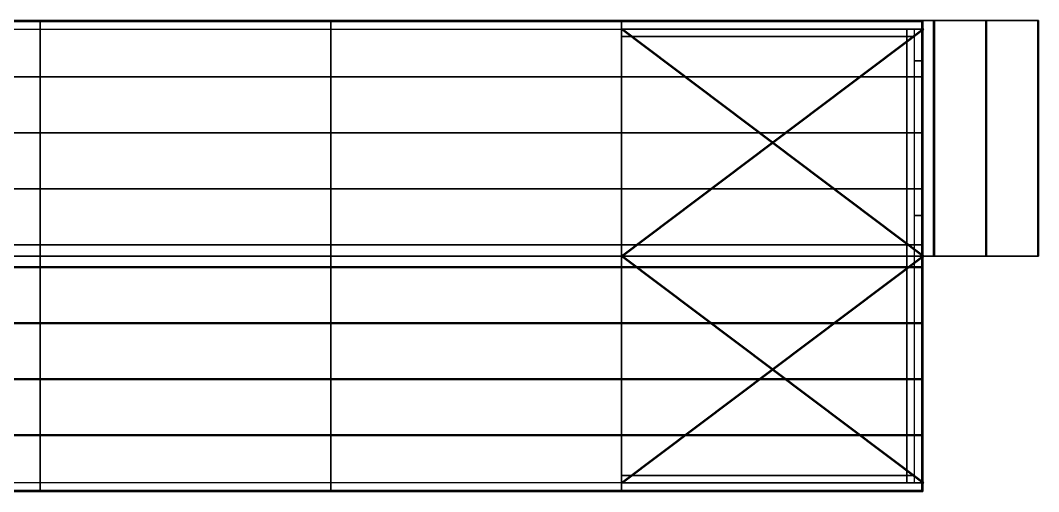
# Model space of a CAD drawing. Extents: x -3000 to 48730, y 0 to 12200.
# Drawn here: x 22348 to 48730, y 0 to 12200 of the extents above; entities that cross this region are included whole.
import ezdxf

# ---------------------------------------------------------------- set-up
doc = ezdxf.new("R2010")
doc.units = 0
doc.linetypes.add('CONTIN', pattern=[0])
for name, color, linetype in [('Building_Struts', 7, 'CONTIN'), ('Default', 7, 'CONTIN'), ('Floor_surface', 3, 'CONTIN'), ('Frame_lines', 7, 'CONTIN'), ('Framed_openings', 6, 'CONTIN'), ('Roof_purlins', 4, 'CONTIN'), ('Roof_surface', 1, 'CONTIN'), ('Wall_Framing', 1, 'CONTIN'), ('Wall_girts', 5, 'CONTIN'), ('Wall_surfaces', 2, 'CONTIN'), ('Wind_bracing', 8, 'CONTIN')]:
    doc.layers.add(name, color=color, linetype=linetype)

# ---------------------------------------------------------------- blocks, each defined once
blk = doc.blocks.new('BUILD1')
at = {"layer": 'Building_Struts', "color": 4}
for points, invisible_edges in [([(1800.394, 471.457, 194.094), (1493.11, 471.457, 194.094), (1493.11, 479.331, 194.094)], 12), ([(1800.394, 471.457, 194.094), (1493.11, 479.331, 194.094), (1800.394, 479.331, 194.094)], 5), ([(1493.11, 8.858, 194.094), (1800.394, 8.858, 194.094), (1800.394, 0.984, 194.094)], 12), ([(1493.11, 8.858, 194.094), (1800.394, 0.984, 194.094), (1493.11, 0.984, 194.094)], 5)]:
    blk.add_3dface(points, dxfattribs=dict(at, invisible_edges=invisible_edges))
at = {"layer": 'Floor_surface', "color": 2}
for points, invisible_edges in [([(0, 0), (1800.394, 0), (1800.394, 480.315)], 12), ([(0, 0), (1800.394, 480.315), (0, 480.315)], 5)]:
    blk.add_3dface(points, dxfattribs=dict(at, invisible_edges=invisible_edges))
at = {"layer": 'Frame_lines', "color": 1}
for points, invisible_edges in [([(900.197, 455.512), (900.197, 471.26), (900.197, 471.26, 370.079)], 12), ([(900.197, 455.512), (900.197, 471.26, 370.079), (900.197, 455.512, 357.805)], 7), ([(900.197, 455.512, 357.805), (900.197, 471.26, 370.079), (900.197, 240.157, 394.094)], 13), ([(1196.654, 455.512), (1196.654, 471.26), (1196.654, 471.26, 370.079)], 12), ([(1196.654, 455.512), (1196.654, 471.26, 370.079), (1196.654, 455.512, 357.805)], 7), ([(1196.654, 455.512, 357.805), (1196.654, 471.26, 370.079), (1196.654, 240.157, 394.094)], 13), ([(1493.11, 455.512), (1493.11, 471.26), (1493.11, 471.26, 370.079)], 12), ([(1493.11, 455.512), (1493.11, 471.26, 370.079), (1493.11, 455.512, 357.805)], 7), ([(1493.11, 455.512, 357.805), (1493.11, 471.26, 370.079), (1493.11, 240.157, 394.094)], 13), ([(1784.055, 455.512), (1784.055, 471.26), (1784.055, 471.26, 370.079)], 12), ([(1784.055, 455.512), (1784.055, 471.26, 370.079), (1784.055, 455.512, 357.805)], 7), ([(1784.055, 455.512, 357.805), (1784.055, 471.26, 370.079), (1784.055, 240.157, 394.094)], 13), ([(900.197, 455.512, 357.805), (900.197, 240.157, 394.094), (900.197, 240.157, 384.203)], 7), ([(1196.654, 455.512, 357.805), (1196.654, 240.157, 394.094), (1196.654, 240.157, 384.203)], 7), ([(1493.11, 455.512, 357.805), (1493.11, 240.157, 394.094), (1493.11, 240.157, 384.203)], 7), ([(1784.055, 455.512, 357.805), (1784.055, 240.157, 394.094), (1784.055, 240.157, 384.203)], 7), ([(900.197, 240.157, 384.203), (900.197, 240.157, 394.094), (900.197, 9.055, 370.079)], 13), ([(900.197, 240.157, 384.203), (900.197, 9.055, 370.079), (900.197, 24.803, 357.805)], 7), ([(1196.654, 240.157, 384.203), (1196.654, 240.157, 394.094), (1196.654, 9.055, 370.079)], 13), ([(1196.654, 240.157, 384.203), (1196.654, 9.055, 370.079), (1196.654, 24.803, 357.805)], 7), ([(1493.11, 240.157, 384.203), (1493.11, 240.157, 394.094), (1493.11, 9.055, 370.079)], 13), ([(1493.11, 240.157, 384.203), (1493.11, 9.055, 370.079), (1493.11, 24.803, 357.805)], 7), ([(1784.055, 240.157, 384.203), (1784.055, 240.157, 394.094), (1784.055, 9.055, 370.079)], 13), ([(1784.055, 240.157, 384.203), (1784.055, 9.055, 370.079), (1784.055, 24.803, 357.805)], 7), ([(900.197, 24.803, 357.805), (900.197, 9.055, 370.079), (900.197, 9.055)], 13), ([(900.197, 24.803, 357.805), (900.197, 9.055), (900.197, 24.803)], 5), ([(1196.654, 24.803, 357.805), (1196.654, 9.055, 370.079), (1196.654, 9.055)], 13), ([(1196.654, 24.803, 357.805), (1196.654, 9.055), (1196.654, 24.803)], 5), ([(1493.11, 24.803, 357.805), (1493.11, 9.055, 370.079), (1493.11, 9.055)], 13), ([(1493.11, 24.803, 357.805), (1493.11, 9.055), (1493.11, 24.803)], 5), ([(1784.055, 24.803, 357.805), (1784.055, 9.055, 370.079), (1784.055, 9.055)], 13), ([(1784.055, 24.803, 357.805), (1784.055, 9.055), (1784.055, 24.803)], 5)]:
    blk.add_3dface(points, dxfattribs=dict(at, invisible_edges=invisible_edges))
at = {"layer": 'Framed_openings', "color": 1}
for points, invisible_edges in [([(1791.535, 281.496, 196.85), (1799.409, 281.496, 196.85), (1799.409, 438.976, 196.85)], 12), ([(1791.535, 281.496, 196.85), (1799.409, 438.976, 196.85), (1791.535, 438.976, 196.85)], 5), ([(1791.535, 438.976), (1799.409, 438.976), (1799.409, 438.976, 239.37)], 12), ([(1791.535, 438.976), (1799.409, 438.976, 239.37), (1791.535, 438.976, 239.37)], 5), ([(1791.535, 281.496), (1799.409, 281.496), (1799.409, 281.496, 239.37)], 12), ([(1791.535, 281.496), (1799.409, 281.496, 239.37), (1791.535, 281.496, 239.37)], 5)]:
    blk.add_3dface(points, dxfattribs=dict(at, invisible_edges=invisible_edges))
at = {"layer": 'Roof_purlins', "color": 4}
for points, invisible_edges in [([(603.74, 479.331, 370.177), (603.74, 479.331, 378.051), (900.197, 479.331, 378.051)], 12), ([(603.74, 479.331, 370.177), (900.197, 479.331, 378.051), (900.197, 479.331, 370.177)], 5), ([(900.197, 479.331, 370.177), (900.197, 479.331, 378.051), (1196.654, 479.331, 378.051)], 12), ([(900.197, 479.331, 370.177), (1196.654, 479.331, 378.051), (1196.654, 479.331, 370.177)], 5), ([(1196.654, 479.331, 370.177), (1196.654, 479.331, 378.051), (1493.11, 479.331, 378.051)], 12), ([(1196.654, 479.331, 370.177), (1493.11, 479.331, 378.051), (1493.11, 479.331, 370.177)], 5), ([(1493.11, 479.331, 370.177), (1493.11, 479.331, 378.051), (1799.409, 479.331, 378.051)], 12), ([(1493.11, 479.331, 370.177), (1799.409, 479.331, 378.051), (1799.409, 479.331, 370.177)], 5), ([(1812.146, 240.157, 237.982), (1811.363, 240.157, 230.147), (1811.363, 480.315, 230.147)], 12), ([(1812.146, 240.157, 237.982), (1811.363, 480.315, 230.147), (1812.146, 480.315, 237.982)], 5), ([(1865.325, 240.157, 232.664), (1864.542, 240.157, 224.829), (1864.542, 480.315, 224.829)], 12), ([(1865.325, 240.157, 232.664), (1864.542, 480.315, 224.829), (1865.325, 480.315, 232.664)], 5), ([(1918.504, 240.157, 227.346), (1917.72, 240.157, 219.512), (1917.72, 480.315, 219.512)], 12), ([(1918.504, 240.157, 227.346), (1917.72, 480.315, 219.512), (1918.504, 480.315, 227.346)], 5), ([(603.74, 422.43, 375.828), (603.74, 423.214, 383.663), (900.197, 423.214, 383.663)], 12), ([(603.74, 422.43, 375.828), (900.197, 423.214, 383.663), (900.197, 422.43, 375.828)], 5), ([(900.197, 422.43, 375.828), (900.197, 423.214, 383.663), (1196.654, 423.214, 383.663)], 12), ([(900.197, 422.43, 375.828), (1196.654, 423.214, 383.663), (1196.654, 422.43, 375.828)], 5), ([(1196.654, 422.43, 375.828), (1196.654, 423.214, 383.663), (1493.11, 423.214, 383.663)], 12), ([(1196.654, 422.43, 375.828), (1493.11, 423.214, 383.663), (1493.11, 422.43, 375.828)], 5), ([(1493.11, 422.43, 375.828), (1493.11, 423.214, 383.663), (1799.409, 423.214, 383.663)], 12), ([(1493.11, 422.43, 375.828), (1799.409, 423.214, 383.663), (1799.409, 422.43, 375.828)], 5), ([(603.74, 365.329, 381.538), (603.74, 366.113, 389.373), (900.197, 366.113, 389.373)], 12), ([(603.74, 365.329, 381.538), (900.197, 366.113, 389.373), (900.197, 365.329, 381.538)], 5), ([(900.197, 365.329, 381.538), (900.197, 366.113, 389.373), (1196.654, 366.113, 389.373)], 12), ([(900.197, 365.329, 381.538), (1196.654, 366.113, 389.373), (1196.654, 365.329, 381.538)], 5), ([(1196.654, 365.329, 381.538), (1196.654, 366.113, 389.373), (1493.11, 366.113, 389.373)], 12), ([(1196.654, 365.329, 381.538), (1493.11, 366.113, 389.373), (1493.11, 365.329, 381.538)], 5), ([(1493.11, 365.329, 381.538), (1493.11, 366.113, 389.373), (1799.409, 366.113, 389.373)], 12), ([(1493.11, 365.329, 381.538), (1799.409, 366.113, 389.373), (1799.409, 365.329, 381.538)], 5), ([(603.74, 308.228, 387.248), (603.74, 309.012, 395.083), (900.197, 309.012, 395.083)], 12), ([(603.74, 308.228, 387.248), (900.197, 309.012, 395.083), (900.197, 308.228, 387.248)], 5), ([(900.197, 308.228, 387.248), (900.197, 309.012, 395.083), (1196.654, 309.012, 395.083)], 12), ([(900.197, 308.228, 387.248), (1196.654, 309.012, 395.083), (1196.654, 308.228, 387.248)], 5), ([(1196.654, 308.228, 387.248), (1196.654, 309.012, 395.083), (1493.11, 309.012, 395.083)], 12), ([(1196.654, 308.228, 387.248), (1493.11, 309.012, 395.083), (1493.11, 308.228, 387.248)], 5), ([(1493.11, 308.228, 387.248), (1493.11, 309.012, 395.083), (1799.409, 309.012, 395.083)], 12), ([(1493.11, 308.228, 387.248), (1799.409, 309.012, 395.083), (1799.409, 308.228, 387.248)], 5), ([(603.74, 251.127, 392.958), (603.74, 251.911, 400.793), (900.197, 251.911, 400.793)], 12), ([(603.74, 251.127, 392.958), (900.197, 251.911, 400.793), (900.197, 251.127, 392.958)], 5), ([(900.197, 251.127, 392.958), (900.197, 251.911, 400.793), (1196.654, 251.911, 400.793)], 12), ([(900.197, 251.127, 392.958), (1196.654, 251.911, 400.793), (1196.654, 251.127, 392.958)], 5), ([(1196.654, 251.127, 392.958), (1196.654, 251.911, 400.793), (1493.11, 251.911, 400.793)], 12), ([(1196.654, 251.127, 392.958), (1493.11, 251.911, 400.793), (1493.11, 251.127, 392.958)], 5), ([(1493.11, 251.127, 392.958), (1493.11, 251.911, 400.793), (1799.409, 251.911, 400.793)], 12), ([(1493.11, 251.127, 392.958), (1799.409, 251.911, 400.793), (1799.409, 251.127, 392.958)], 5), ([(603.74, 229.189, 392.958), (603.74, 228.405, 400.793), (900.197, 228.405, 400.793)], 12), ([(603.74, 229.189, 392.958), (900.197, 228.405, 400.793), (900.197, 229.189, 392.958)], 5), ([(900.197, 229.189, 392.958), (900.197, 228.405, 400.793), (1196.654, 228.405, 400.793)], 12), ([(900.197, 229.189, 392.958), (1196.654, 228.405, 400.793), (1196.654, 229.189, 392.958)], 5), ([(1196.654, 229.189, 392.958), (1196.654, 228.405, 400.793), (1493.11, 228.405, 400.793)], 12), ([(1196.654, 229.189, 392.958), (1493.11, 228.405, 400.793), (1493.11, 229.189, 392.958)], 5), ([(1493.11, 229.189, 392.958), (1493.11, 228.405, 400.793), (1799.409, 228.405, 400.793)], 12), ([(1493.11, 229.189, 392.958), (1799.409, 228.405, 400.793), (1799.409, 229.189, 392.958)], 5), ([(603.74, 172.088, 387.248), (603.74, 171.304, 395.083), (900.197, 171.304, 395.083)], 12), ([(603.74, 172.088, 387.248), (900.197, 171.304, 395.083), (900.197, 172.088, 387.248)], 5), ([(900.197, 172.088, 387.248), (900.197, 171.304, 395.083), (1196.654, 171.304, 395.083)], 12), ([(900.197, 172.088, 387.248), (1196.654, 171.304, 395.083), (1196.654, 172.088, 387.248)], 5), ([(1196.654, 172.088, 387.248), (1196.654, 171.304, 395.083), (1493.11, 171.304, 395.083)], 12), ([(1196.654, 172.088, 387.248), (1493.11, 171.304, 395.083), (1493.11, 172.088, 387.248)], 5), ([(1493.11, 172.088, 387.248), (1493.11, 171.304, 395.083), (1799.409, 171.304, 395.083)], 12), ([(1493.11, 172.088, 387.248), (1799.409, 171.304, 395.083), (1799.409, 172.088, 387.248)], 5), ([(603.74, 114.987, 381.538), (603.74, 114.203, 389.373), (900.197, 114.203, 389.373)], 12), ([(603.74, 114.987, 381.538), (900.197, 114.203, 389.373), (900.197, 114.987, 381.538)], 5), ([(900.197, 114.987, 381.538), (900.197, 114.203, 389.373), (1196.654, 114.203, 389.373)], 12), ([(900.197, 114.987, 381.538), (1196.654, 114.203, 389.373), (1196.654, 114.987, 381.538)], 5), ([(1196.654, 114.987, 381.538), (1196.654, 114.203, 389.373), (1493.11, 114.203, 389.373)], 12), ([(1196.654, 114.987, 381.538), (1493.11, 114.203, 389.373), (1493.11, 114.987, 381.538)], 5), ([(1493.11, 114.987, 381.538), (1493.11, 114.203, 389.373), (1799.409, 114.203, 389.373)], 12), ([(1493.11, 114.987, 381.538), (1799.409, 114.203, 389.373), (1799.409, 114.987, 381.538)], 5), ([(603.74, 57.885, 375.828), (603.74, 57.102, 383.663), (900.197, 57.102, 383.663)], 12), ([(603.74, 57.885, 375.828), (900.197, 57.102, 383.663), (900.197, 57.885, 375.828)], 5), ([(900.197, 57.885, 375.828), (900.197, 57.102, 383.663), (1196.654, 57.102, 383.663)], 12), ([(900.197, 57.885, 375.828), (1196.654, 57.102, 383.663), (1196.654, 57.885, 375.828)], 5), ([(1196.654, 57.885, 375.828), (1196.654, 57.102, 383.663), (1493.11, 57.102, 383.663)], 12), ([(1196.654, 57.885, 375.828), (1493.11, 57.102, 383.663), (1493.11, 57.885, 375.828)], 5), ([(1493.11, 57.885, 375.828), (1493.11, 57.102, 383.663), (1799.409, 57.102, 383.663)], 12), ([(1493.11, 57.885, 375.828), (1799.409, 57.102, 383.663), (1799.409, 57.885, 375.828)], 5), ([(603.74, 0.984, 370.177), (603.74, 0.984, 378.051), (900.197, 0.984, 378.051)], 12), ([(603.74, 0.984, 370.177), (900.197, 0.984, 378.051), (900.197, 0.984, 370.177)], 5), ([(900.197, 0.984, 370.177), (900.197, 0.984, 378.051), (1196.654, 0.984, 378.051)], 12), ([(900.197, 0.984, 370.177), (1196.654, 0.984, 378.051), (1196.654, 0.984, 370.177)], 5), ([(1196.654, 0.984, 370.177), (1196.654, 0.984, 378.051), (1493.11, 0.984, 378.051)], 12), ([(1196.654, 0.984, 370.177), (1493.11, 0.984, 378.051), (1493.11, 0.984, 370.177)], 5), ([(1493.11, 0.984, 370.177), (1493.11, 0.984, 378.051), (1799.409, 0.984, 378.051)], 12), ([(1493.11, 0.984, 370.177), (1799.409, 0.984, 378.051), (1799.409, 0.984, 370.177)], 5)]:
    blk.add_3dface(points, dxfattribs=dict(at, invisible_edges=invisible_edges))
at = {"layer": 'Roof_surface', "color": 7}
for points, invisible_edges in [([(0, 480.315, 377.953), (0, 240.157, 401.969), (1800.394, 240.157, 401.969)], 12), ([(0, 480.315, 377.953), (1800.394, 240.157, 401.969), (1800.394, 480.315, 377.953)], 5), ([(0, 240.157, 401.969), (0, 0, 377.953), (1800.394, 0, 377.953)], 12), ([(0, 240.157, 401.969), (1800.394, 0, 377.953), (1800.394, 240.157, 401.969)], 5)]:
    blk.add_3dface(points, dxfattribs=dict(at, invisible_edges=invisible_edges))
at = {"layer": 'Roof_surface', "color": 3}
for points, invisible_edges in [([(1800.394, 240.157, 240.157), (1918.504, 240.157, 228.346), (1918.504, 480.315, 228.346)], 12), ([(1800.394, 240.157, 240.157), (1918.504, 480.315, 228.346), (1800.394, 480.315, 240.157)], 5)]:
    blk.add_3dface(points, dxfattribs=dict(at, invisible_edges=invisible_edges))
at = {"layer": 'Wall_Framing', "color": 1}
for points, invisible_edges in [([(1791.52, 480.315, 231.283), (1791.52, 480.315, 211.677), (1918.504, 480.315, 211.677)], 12), ([(1791.52, 480.315, 231.283), (1918.504, 480.315, 211.677), (1918.504, 480.315, 219.472)], 5), ([(1777.362, 240.157), (1785.236, 240.157), (1785.236, 240.157, 385.236)], 12), ([(1777.362, 240.157), (1785.236, 240.157, 385.236), (1777.362, 240.157, 385.236)], 5), ([(1791.52, 240.157, 231.283), (1791.52, 240.157, 211.677), (1918.504, 240.157, 211.677)], 12), ([(1791.52, 240.157, 231.283), (1918.504, 240.157, 211.677), (1918.504, 240.157, 219.472)], 5)]:
    blk.add_3dface(points, dxfattribs=dict(at, invisible_edges=invisible_edges))
at = {"layer": 'Wall_girts', "color": 5}
for points, invisible_edges in [([(900.197, 471.457, 121.26), (900.197, 479.331, 121.26), (603.74, 479.331, 121.26)], 12), ([(900.197, 471.457, 121.26), (603.74, 479.331, 121.26), (603.74, 471.457, 121.26)], 5), ([(900.197, 471.457, 180.315), (900.197, 479.331, 180.315), (603.74, 479.331, 180.315)], 12), ([(900.197, 471.457, 180.315), (603.74, 479.331, 180.315), (603.74, 471.457, 180.315)], 5), ([(900.197, 471.457, 239.37), (900.197, 479.331, 239.37), (603.74, 479.331, 239.37)], 12), ([(900.197, 471.457, 239.37), (603.74, 479.331, 239.37), (603.74, 471.457, 239.37)], 5), ([(900.197, 471.457, 298.425), (900.197, 479.331, 298.425), (603.74, 479.331, 298.425)], 12), ([(900.197, 471.457, 298.425), (603.74, 479.331, 298.425), (603.74, 471.457, 298.425)], 5), ([(900.197, 471.457, 353.543), (900.197, 479.331, 353.543), (603.74, 479.331, 353.543)], 12), ([(900.197, 471.457, 353.543), (603.74, 479.331, 353.543), (603.74, 471.457, 353.543)], 5), ([(1196.654, 471.457, 121.26), (1196.654, 479.331, 121.26), (900.197, 479.331, 121.26)], 12), ([(1196.654, 471.457, 121.26), (900.197, 479.331, 121.26), (900.197, 471.457, 121.26)], 5), ([(1196.654, 471.457, 180.315), (1196.654, 479.331, 180.315), (900.197, 479.331, 180.315)], 12), ([(1196.654, 471.457, 180.315), (900.197, 479.331, 180.315), (900.197, 471.457, 180.315)], 5), ([(1196.654, 471.457, 239.37), (1196.654, 479.331, 239.37), (900.197, 479.331, 239.37)], 12), ([(1196.654, 471.457, 239.37), (900.197, 479.331, 239.37), (900.197, 471.457, 239.37)], 5), ([(1196.654, 471.457, 298.425), (1196.654, 479.331, 298.425), (900.197, 479.331, 298.425)], 12), ([(1196.654, 471.457, 298.425), (900.197, 479.331, 298.425), (900.197, 471.457, 298.425)], 5), ([(1196.654, 471.457, 353.543), (1196.654, 479.331, 353.543), (900.197, 479.331, 353.543)], 12), ([(1196.654, 471.457, 353.543), (900.197, 479.331, 353.543), (900.197, 471.457, 353.543)], 5), ([(1493.11, 471.457, 121.26), (1493.11, 479.331, 121.26), (1196.654, 479.331, 121.26)], 12), ([(1493.11, 471.457, 121.26), (1196.654, 479.331, 121.26), (1196.654, 471.457, 121.26)], 5), ([(1493.11, 471.457, 180.315), (1493.11, 479.331, 180.315), (1196.654, 479.331, 180.315)], 12), ([(1493.11, 471.457, 180.315), (1196.654, 479.331, 180.315), (1196.654, 471.457, 180.315)], 5), ([(1493.11, 471.457, 239.37), (1493.11, 479.331, 239.37), (1196.654, 479.331, 239.37)], 12), ([(1493.11, 471.457, 239.37), (1196.654, 479.331, 239.37), (1196.654, 471.457, 239.37)], 5), ([(1493.11, 471.457, 298.425), (1493.11, 479.331, 298.425), (1196.654, 479.331, 298.425)], 12), ([(1493.11, 471.457, 298.425), (1196.654, 479.331, 298.425), (1196.654, 471.457, 298.425)], 5), ([(1493.11, 471.457, 353.543), (1493.11, 479.331, 353.543), (1196.654, 479.331, 353.543)], 12), ([(1493.11, 471.457, 353.543), (1196.654, 479.331, 353.543), (1196.654, 471.457, 353.543)], 5), ([(1799.409, 471.457, 121.26), (1799.409, 479.331, 121.26), (1493.11, 479.331, 121.26)], 12), ([(1799.409, 471.457, 121.26), (1493.11, 479.331, 121.26), (1493.11, 471.457, 121.26)], 5), ([(1799.409, 471.457, 180.315), (1799.409, 479.331, 180.315), (1493.11, 479.331, 180.315)], 12), ([(1799.409, 471.457, 180.315), (1493.11, 479.331, 180.315), (1493.11, 471.457, 180.315)], 5), ([(1799.409, 471.457, 239.37), (1799.409, 479.331, 239.37), (1493.11, 479.331, 239.37)], 12), ([(1799.409, 471.457, 239.37), (1493.11, 479.331, 239.37), (1493.11, 471.457, 239.37)], 5), ([(1799.409, 471.457, 298.425), (1799.409, 479.331, 298.425), (1493.11, 479.331, 298.425)], 12), ([(1799.409, 471.457, 298.425), (1493.11, 479.331, 298.425), (1493.11, 471.457, 298.425)], 5), ([(1799.409, 471.457, 353.543), (1799.409, 479.331, 353.543), (1493.11, 479.331, 353.543)], 12), ([(1799.409, 471.457, 353.543), (1493.11, 479.331, 353.543), (1493.11, 471.457, 353.543)], 5), ([(1791.535, 240.157, 239.37), (1799.409, 240.157, 239.37), (1799.409, 471.457, 239.37)], 12), ([(1791.535, 240.157, 239.37), (1799.409, 471.457, 239.37), (1791.535, 471.457, 239.37)], 5), ([(1791.535, 240.157, 242.126), (1799.409, 240.157, 242.126), (1799.409, 471.457, 242.126)], 12), ([(1791.535, 240.157, 242.126), (1799.409, 471.457, 242.126), (1791.535, 471.457, 242.126)], 5), ([(1791.535, 240.157, 298.425), (1799.409, 240.157, 298.425), (1799.409, 471.457, 298.425)], 12), ([(1791.535, 240.157, 298.425), (1799.409, 471.457, 298.425), (1791.535, 471.457, 298.425)], 5), ([(1791.535, 240.157, 353.543), (1799.409, 240.157, 353.543), (1799.409, 471.457, 353.543)], 12), ([(1791.535, 240.157, 353.543), (1799.409, 471.457, 353.543), (1791.535, 471.457, 353.543)], 5), ([(1791.535, 438.976, 121.26), (1799.409, 438.976, 121.26), (1799.409, 471.457, 121.26)], 12), ([(1791.535, 438.976, 121.26), (1799.409, 471.457, 121.26), (1791.535, 471.457, 121.26)], 5), ([(1791.535, 438.976, 180.315), (1799.409, 438.976, 180.315), (1799.409, 471.457, 180.315)], 12), ([(1791.535, 438.976, 180.315), (1799.409, 471.457, 180.315), (1791.535, 471.457, 180.315)], 5), ([(1791.535, 8.858, 121.26), (1799.409, 8.858, 121.26), (1799.409, 281.496, 121.26)], 12), ([(1791.535, 8.858, 121.26), (1799.409, 281.496, 121.26), (1791.535, 281.496, 121.26)], 5), ([(1791.535, 8.858, 180.315), (1799.409, 8.858, 180.315), (1799.409, 281.496, 180.315)], 12), ([(1791.535, 8.858, 180.315), (1799.409, 281.496, 180.315), (1791.535, 281.496, 180.315)], 5), ([(1791.535, 8.858, 239.37), (1799.409, 8.858, 239.37), (1799.409, 240.157, 239.37)], 12), ([(1791.535, 8.858, 239.37), (1799.409, 240.157, 239.37), (1791.535, 240.157, 239.37)], 5), ([(1791.535, 8.858, 298.425), (1799.409, 8.858, 298.425), (1799.409, 240.157, 298.425)], 12), ([(1791.535, 8.858, 298.425), (1799.409, 240.157, 298.425), (1791.535, 240.157, 298.425)], 5), ([(1791.535, 8.858, 353.543), (1799.409, 8.858, 353.543), (1799.409, 240.157, 353.543)], 12), ([(1791.535, 8.858, 353.543), (1799.409, 240.157, 353.543), (1791.535, 240.157, 353.543)], 5), ([(603.74, 8.858, 121.26), (603.74, 0.984, 121.26), (900.197, 0.984, 121.26)], 12), ([(603.74, 8.858, 121.26), (900.197, 0.984, 121.26), (900.197, 8.858, 121.26)], 5), ([(603.74, 8.858, 180.315), (603.74, 0.984, 180.315), (900.197, 0.984, 180.315)], 12), ([(603.74, 8.858, 180.315), (900.197, 0.984, 180.315), (900.197, 8.858, 180.315)], 5), ([(603.74, 8.858, 239.37), (603.74, 0.984, 239.37), (900.197, 0.984, 239.37)], 12), ([(603.74, 8.858, 239.37), (900.197, 0.984, 239.37), (900.197, 8.858, 239.37)], 5), ([(603.74, 8.858, 298.425), (603.74, 0.984, 298.425), (900.197, 0.984, 298.425)], 12), ([(603.74, 8.858, 298.425), (900.197, 0.984, 298.425), (900.197, 8.858, 298.425)], 5), ([(603.74, 8.858, 353.543), (603.74, 0.984, 353.543), (900.197, 0.984, 353.543)], 12), ([(603.74, 8.858, 353.543), (900.197, 0.984, 353.543), (900.197, 8.858, 353.543)], 5), ([(900.197, 8.858, 121.26), (900.197, 0.984, 121.26), (1196.654, 0.984, 121.26)], 12), ([(900.197, 8.858, 121.26), (1196.654, 0.984, 121.26), (1196.654, 8.858, 121.26)], 5), ([(900.197, 8.858, 180.315), (900.197, 0.984, 180.315), (1196.654, 0.984, 180.315)], 12), ([(900.197, 8.858, 180.315), (1196.654, 0.984, 180.315), (1196.654, 8.858, 180.315)], 5), ([(900.197, 8.858, 239.37), (900.197, 0.984, 239.37), (1196.654, 0.984, 239.37)], 12), ([(900.197, 8.858, 239.37), (1196.654, 0.984, 239.37), (1196.654, 8.858, 239.37)], 5), ([(900.197, 8.858, 298.425), (900.197, 0.984, 298.425), (1196.654, 0.984, 298.425)], 12), ([(900.197, 8.858, 298.425), (1196.654, 0.984, 298.425), (1196.654, 8.858, 298.425)], 5), ([(900.197, 8.858, 353.543), (900.197, 0.984, 353.543), (1196.654, 0.984, 353.543)], 12), ([(900.197, 8.858, 353.543), (1196.654, 0.984, 353.543), (1196.654, 8.858, 353.543)], 5), ([(1196.654, 8.858, 121.26), (1196.654, 0.984, 121.26), (1493.11, 0.984, 121.26)], 12), ([(1196.654, 8.858, 121.26), (1493.11, 0.984, 121.26), (1493.11, 8.858, 121.26)], 5), ([(1196.654, 8.858, 180.315), (1196.654, 0.984, 180.315), (1493.11, 0.984, 180.315)], 12), ([(1196.654, 8.858, 180.315), (1493.11, 0.984, 180.315), (1493.11, 8.858, 180.315)], 5), ([(1196.654, 8.858, 239.37), (1196.654, 0.984, 239.37), (1493.11, 0.984, 239.37)], 12), ([(1196.654, 8.858, 239.37), (1493.11, 0.984, 239.37), (1493.11, 8.858, 239.37)], 5), ([(1196.654, 8.858, 298.425), (1196.654, 0.984, 298.425), (1493.11, 0.984, 298.425)], 12), ([(1196.654, 8.858, 298.425), (1493.11, 0.984, 298.425), (1493.11, 8.858, 298.425)], 5), ([(1196.654, 8.858, 353.543), (1196.654, 0.984, 353.543), (1493.11, 0.984, 353.543)], 12), ([(1196.654, 8.858, 353.543), (1493.11, 0.984, 353.543), (1493.11, 8.858, 353.543)], 5), ([(1493.11, 8.858, 121.26), (1493.11, 0.984, 121.26), (1799.409, 0.984, 121.26)], 12), ([(1493.11, 8.858, 121.26), (1799.409, 0.984, 121.26), (1799.409, 8.858, 121.26)], 5), ([(1493.11, 8.858, 180.315), (1493.11, 0.984, 180.315), (1799.409, 0.984, 180.315)], 12), ([(1493.11, 8.858, 180.315), (1799.409, 0.984, 180.315), (1799.409, 8.858, 180.315)], 5), ([(1493.11, 8.858, 239.37), (1493.11, 0.984, 239.37), (1799.409, 0.984, 239.37)], 12), ([(1493.11, 8.858, 239.37), (1799.409, 0.984, 239.37), (1799.409, 8.858, 239.37)], 5), ([(1493.11, 8.858, 298.425), (1493.11, 0.984, 298.425), (1799.409, 0.984, 298.425)], 12), ([(1493.11, 8.858, 298.425), (1799.409, 0.984, 298.425), (1799.409, 8.858, 298.425)], 5), ([(1493.11, 8.858, 353.543), (1493.11, 0.984, 353.543), (1799.409, 0.984, 353.543)], 12), ([(1493.11, 8.858, 353.543), (1799.409, 0.984, 353.543), (1799.409, 8.858, 353.543)], 5)]:
    blk.add_3dface(points, dxfattribs=dict(at, invisible_edges=invisible_edges))
at = {"layer": 'Wall_surfaces', "color": 7}
for points, invisible_edges in [([(900.197, 480.315, 118.11), (900.197, 480.315, 377.953), (603.74, 480.315, 377.953)], 13), ([(900.197, 480.315, 118.11), (603.74, 480.315, 377.953), (603.74, 480.315, 118.11)], 15), ([(900.197, 480.315, 118.11), (603.74, 480.315, 118.11), (900.197, 480.315, 118.11)], 5), ([(900.197, 480.315, 118.11), (603.74, 480.315, 118.11), (900.197, 480.315, 118.11)], 13), ([(900.197, 480.315), (603.74, 480.315), (900.197, 480.315)], 15), ([(900.197, 480.315, 118.11), (900.197, 480.315, 377.953), (900.197, 480.315, 118.11)], 7), ([(1196.654, 480.315, 118.11), (1196.654, 480.315, 377.953), (900.197, 480.315, 377.953)], 13), ([(1196.654, 480.315, 118.11), (900.197, 480.315, 377.953), (900.197, 480.315, 118.11)], 15), ([(1196.654, 480.315, 118.11), (900.197, 480.315, 118.11), (1196.654, 480.315, 118.11)], 5), ([(900.197, 480.315), (900.197, 480.315, 118.11), (900.197, 480.315)], 15), ([(1196.654, 480.315, 118.11), (900.197, 480.315, 118.11), (1196.654, 480.315, 118.11)], 13), ([(1196.654, 480.315), (900.197, 480.315), (1196.654, 480.315)], 15), ([(900.197, 480.315, 118.11), (900.197, 480.315, 377.953), (900.197, 480.315, 118.11)], 7), ([(900.197, 480.315), (900.197, 480.315, 118.11), (900.197, 480.315)], 15), ([(1196.654, 480.315, 118.11), (1196.654, 480.315, 377.953), (1196.654, 480.315, 118.11)], 7), ([(1493.11, 480.315, 118.11), (1493.11, 480.315, 377.953), (1196.654, 480.315, 377.953)], 13), ([(1493.11, 480.315, 118.11), (1196.654, 480.315, 377.953), (1196.654, 480.315, 118.11)], 15), ([(1493.11, 480.315, 118.11), (1196.654, 480.315, 118.11), (1493.11, 480.315, 118.11)], 5), ([(1196.654, 480.315), (1196.654, 480.315, 118.11), (1196.654, 480.315)], 15), ([(1493.11, 480.315, 118.11), (1196.654, 480.315, 118.11), (1493.11, 480.315, 118.11)], 13), ([(1493.11, 480.315), (1196.654, 480.315), (1493.11, 480.315)], 15), ([(1196.654, 480.315, 118.11), (1196.654, 480.315, 377.953), (1196.654, 480.315, 118.11)], 7), ([(1196.654, 480.315), (1196.654, 480.315, 118.11), (1196.654, 480.315)], 15), ([(1493.11, 480.315, 118.11), (1493.11, 480.315, 377.953), (1493.11, 480.315, 118.11)], 7), ([(1800.394, 480.315, 118.11), (1800.394, 480.315, 377.953), (1493.11, 480.315, 377.953)], 12), ([(1800.394, 480.315, 118.11), (1493.11, 480.315, 377.953), (1493.11, 480.315, 118.11)], 15), ([(1800.394, 480.315, 118.11), (1493.11, 480.315, 118.11), (1800.394, 480.315, 118.11)], 5), ([(1493.11, 480.315), (1493.11, 480.315, 118.11), (1493.11, 480.315)], 15), ([(1800.394, 480.315, 118.11), (1493.11, 480.315, 118.11), (1800.394, 480.315, 118.11)], 13), ([(1800.394, 480.315), (1493.11, 480.315), (1800.394, 480.315)], 15), ([(1493.11, 480.315, 118.11), (1493.11, 480.315, 377.953), (1493.11, 480.315, 118.11)], 7), ([(1493.11, 480.315), (1493.11, 480.315, 118.11), (1493.11, 480.315)], 15), ([(1800.394, 480.315, 377.953), (1800.394, 480.315, 377.953), (1800.394, 240.157, 401.969)], 12), ([(1800.394, 480.315, 377.953), (1800.394, 240.157, 401.969), (1800.394, 240.157, 377.953)], 15), ([(1800.394, 480.315, 118.11), (1800.394, 480.315, 377.953), (1800.394, 480.315, 118.11)], 13), ([(1800.394, 438.976, 118.11), (1800.394, 438.976, 377.953), (1800.394, 480.315, 377.953)], 15), ([(1800.394, 438.976, 118.11), (1800.394, 480.315, 377.953), (1800.394, 480.315, 118.11)], 13), ([(1800.394, 438.976, 118.11), (1800.394, 480.315, 118.11), (1800.394, 438.976, 118.11)], 13), ([(1800.394, 480.315), (1800.394, 480.315, 118.11), (1800.394, 480.315)], 15), ([(1800.394, 480.315, 118.11), (1800.394, 480.315, 377.953), (1800.394, 480.315, 118.11)], 14), ([(1800.394, 480.315), (1800.394, 480.315, 118.11), (1800.394, 480.315)], 15), ([(1800.394, 438.976, 118.11), (1800.394, 438.976, 196.85), (1800.394, 438.976, 377.953)], 14), ([(1800.394, 281.496, 196.85), (1800.394, 281.496, 377.953), (1800.394, 438.976, 377.953)], 15), ([(1800.394, 281.496, 196.85), (1800.394, 438.976, 377.953), (1800.394, 438.976, 196.85)], 15), ([(1800.394, 281.496, 196.85), (1800.394, 438.976, 196.85), (1800.394, 281.496, 196.85)], 5), ([(1800.394, 240.157, 118.11), (1800.394, 240.157, 377.953), (1800.394, 281.496, 377.953)], 15), ([(1800.394, 240.157, 118.11), (1800.394, 281.496, 377.953), (1800.394, 281.496, 196.85)], 15), ([(1800.394, 240.157, 118.11), (1800.394, 281.496, 196.85), (1800.394, 281.496, 118.11)], 13), ([(1800.394, 240.157, 118.11), (1800.394, 281.496, 118.11), (1800.394, 240.157, 118.11)], 13), ([(1800.394, 240.157, 377.953), (1800.394, 240.157, 401.969), (1800.394, 0, 377.953)], 13), ([(1800.394, 240.157, 377.953), (1800.394, 0, 377.953), (1800.394, 0, 377.953)], 13), ([(1800.394, 240.157, 118.11), (1800.394, 240.157, 377.953), (1800.394, 240.157, 118.11)], 15), ([(1800.394, 0, 118.11), (1800.394, 0, 377.953), (1800.394, 240.157, 377.953)], 14), ([(1800.394, 0, 118.11), (1800.394, 240.157, 377.953), (1800.394, 240.157, 118.11)], 15), ([(1800.394, 0, 118.11), (1800.394, 240.157, 118.11), (1800.394, 0, 118.11)], 5), ([(1800.394, 240.157), (1800.394, 240.157, 118.11), (1800.394, 240.157)], 15), ([(1800.394, 0, 118.11), (1800.394, 240.157, 118.11), (1800.394, 0, 118.11)], 13), ([(1800.394, 0), (1800.394, 240.157), (1800.394, 0)], 15), ([(1800.394, 240.157, 118.11), (1800.394, 240.157, 401.969), (1800.394, 240.157, 118.11)], 7), ([(1800.394, 240.157, 118.11), (1800.394, 240.157, 401.969), (1800.394, 240.157, 118.11)], 7), ([(1800.394, 240.157, 118.11), (1800.394, 240.157, 401.969), (1800.394, 240.157, 118.11)], 7), ([(1800.394, 240.157), (1800.394, 240.157, 118.11), (1800.394, 240.157)], 15), ([(1800.394, 240.157), (1800.394, 240.157, 118.11), (1800.394, 240.157)], 15), ([(1800.394, 240.157, 118.11), (1800.394, 240.157, 377.953), (1800.394, 240.157, 118.11)], 15), ([(1800.394, 240.157), (1800.394, 240.157, 118.11), (1800.394, 240.157)], 15), ([(603.74, 0, 118.11), (603.74, 0, 377.953), (900.197, 0, 377.953)], 13), ([(603.74, 0, 118.11), (900.197, 0, 377.953), (900.197, 0, 118.11)], 15), ([(603.74, 0, 118.11), (900.197, 0, 118.11), (603.74, 0, 118.11)], 5), ([(603.74, 0, 118.11), (900.197, 0, 118.11), (603.74, 0, 118.11)], 13), ([(603.74, 0), (900.197, 0), (603.74, 0)], 15), ([(900.197, 0, 118.11), (900.197, 0, 377.953), (900.197, 0, 118.11)], 7), ([(900.197, 0), (900.197, 0, 118.11), (900.197, 0)], 15), ([(900.197, 0, 118.11), (900.197, 0, 377.953), (900.197, 0, 118.11)], 7), ([(900.197, 0, 118.11), (900.197, 0, 377.953), (1196.654, 0, 377.953)], 13), ([(900.197, 0, 118.11), (1196.654, 0, 377.953), (1196.654, 0, 118.11)], 15), ([(900.197, 0, 118.11), (1196.654, 0, 118.11), (900.197, 0, 118.11)], 5), ([(900.197, 0), (900.197, 0, 118.11), (900.197, 0)], 15), ([(900.197, 0, 118.11), (1196.654, 0, 118.11), (900.197, 0, 118.11)], 13), ([(900.197, 0), (1196.654, 0), (900.197, 0)], 15), ([(1196.654, 0, 118.11), (1196.654, 0, 377.953), (1196.654, 0, 118.11)], 7), ([(1196.654, 0), (1196.654, 0, 118.11), (1196.654, 0)], 15), ([(1196.654, 0, 118.11), (1196.654, 0, 377.953), (1196.654, 0, 118.11)], 7), ([(1196.654, 0, 118.11), (1196.654, 0, 377.953), (1493.11, 0, 377.953)], 13), ([(1196.654, 0, 118.11), (1493.11, 0, 377.953), (1493.11, 0, 118.11)], 15), ([(1196.654, 0, 118.11), (1493.11, 0, 118.11), (1196.654, 0, 118.11)], 5), ([(1196.654, 0), (1196.654, 0, 118.11), (1196.654, 0)], 15), ([(1196.654, 0, 118.11), (1493.11, 0, 118.11), (1196.654, 0, 118.11)], 13), ([(1196.654, 0), (1493.11, 0), (1196.654, 0)], 15), ([(1493.11, 0, 118.11), (1493.11, 0, 377.953), (1493.11, 0, 118.11)], 7), ([(1493.11, 0), (1493.11, 0, 118.11), (1493.11, 0)], 15), ([(1493.11, 0, 118.11), (1493.11, 0, 377.953), (1493.11, 0, 118.11)], 7), ([(1493.11, 0, 118.11), (1493.11, 0, 377.953), (1800.394, 0, 377.953)], 13), ([(1493.11, 0, 118.11), (1800.394, 0, 377.953), (1800.394, 0, 118.11)], 13), ([(1493.11, 0, 118.11), (1800.394, 0, 118.11), (1493.11, 0, 118.11)], 5), ([(1493.11, 0), (1493.11, 0, 118.11), (1493.11, 0)], 15), ([(1493.11, 0, 118.11), (1800.394, 0, 118.11), (1493.11, 0, 118.11)], 13), ([(1493.11, 0), (1800.394, 0), (1493.11, 0)], 15), ([(1800.394, 0, 118.11), (1800.394, 0, 377.953), (1800.394, 0, 118.11)], 5), ([(1800.394, 0), (1800.394, 0, 118.11), (1800.394, 0)], 15), ([(1800.394, 0, 118.11), (1800.394, 0, 377.953), (1800.394, 0, 118.11)], 14), ([(1800.394, 0), (1800.394, 0, 118.11), (1800.394, 0)], 15)]:
    blk.add_3dface(points, dxfattribs=dict(at, invisible_edges=invisible_edges))
at = {"layer": 'Wind_bracing', "color": 7}
for points, invisible_edges in [([(1493.11, 471.457, 369.094), (1800.394, 240.157, 393.11), (1801.394, 240.157, 393.11)], 12), ([(1493.11, 471.457, 369.094), (1801.394, 240.157, 393.11), (1494.11, 471.457, 369.094)], 5), ([(1800.394, 471.457, 369.094), (1493.11, 240.157, 393.11), (1494.11, 240.157, 393.11)], 12), ([(1800.394, 471.457, 369.094), (1494.11, 240.157, 393.11), (1801.394, 471.457, 369.094)], 5), ([(1791.535, 463.386, 6), (1493.11, 463.386, 188.094), (1493.11, 464.386, 188.094)], 12), ([(1791.535, 463.386, 6), (1493.11, 464.386, 188.094), (1791.535, 464.386, 6)], 5), ([(1791.535, 463.386, 188.094), (1493.11, 463.386, 6), (1493.11, 464.386, 6)], 12), ([(1791.535, 463.386, 188.094), (1493.11, 464.386, 6), (1791.535, 464.386, 188.094)], 5), ([(1791.535, 463.386, 200.094), (1493.11, 463.386, 357.094), (1493.11, 464.386, 357.094)], 12), ([(1791.535, 463.386, 200.094), (1493.11, 464.386, 357.094), (1791.535, 464.386, 200.094)], 5), ([(1791.535, 463.386, 357.094), (1493.11, 463.386, 200.094), (1493.11, 464.386, 200.094)], 12), ([(1791.535, 463.386, 357.094), (1493.11, 464.386, 200.094), (1791.535, 464.386, 357.094)], 5), ([(1493.11, 240.157, 393.11), (1800.394, 8.858, 369.094), (1801.394, 8.858, 369.094)], 12), ([(1493.11, 240.157, 393.11), (1801.394, 8.858, 369.094), (1494.11, 240.157, 393.11)], 5), ([(1800.394, 240.157, 393.11), (1493.11, 8.858, 369.094), (1494.11, 8.858, 369.094)], 12), ([(1800.394, 240.157, 393.11), (1494.11, 8.858, 369.094), (1801.394, 240.157, 393.11)], 5), ([(1493.11, 16.929, 6), (1791.535, 16.929, 188.094), (1791.535, 15.929, 188.094)], 12), ([(1493.11, 16.929, 6), (1791.535, 15.929, 188.094), (1493.11, 15.929, 6)], 5), ([(1493.11, 16.929, 188.094), (1791.535, 16.929, 6), (1791.535, 15.929, 6)], 12), ([(1493.11, 16.929, 188.094), (1791.535, 15.929, 6), (1493.11, 15.929, 188.094)], 5), ([(1493.11, 16.929, 200.094), (1791.535, 16.929, 357.094), (1791.535, 15.929, 357.094)], 12), ([(1493.11, 16.929, 200.094), (1791.535, 15.929, 357.094), (1493.11, 15.929, 200.094)], 5), ([(1493.11, 16.929, 357.094), (1791.535, 16.929, 200.094), (1791.535, 15.929, 200.094)], 12), ([(1493.11, 16.929, 357.094), (1791.535, 15.929, 200.094), (1493.11, 15.929, 357.094)], 5)]:
    blk.add_3dface(points, dxfattribs=dict(at, invisible_edges=invisible_edges))

msp = doc.modelspace()

# ---------------------------------------------------------------- block references
at = {"layer": 'Default', "xscale": 25.4, "yscale": 25.4, "zscale": 25.4}
msp.add_blockref('BUILD1', (0, 0), dxfattribs=at)

doc.saveas('drawing.dxf')
